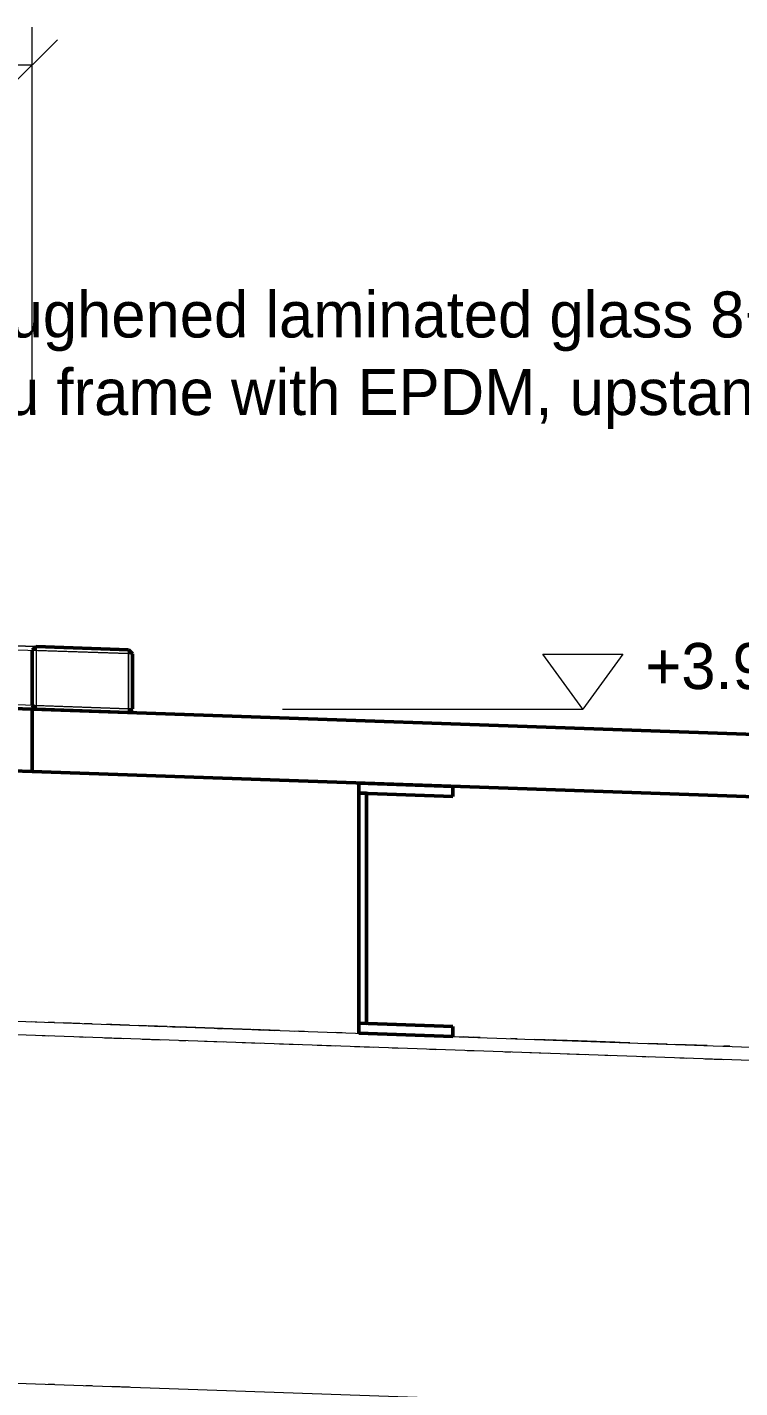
# Model space of a CAD drawing. Header units: metres. Extents: x 10 to 831, y 10 to 584.
# Drawn here: x 314.8 to 343.3, y 449.8 to 504.1 of the extents above; entities that cross this region are included whole.
import ezdxf

# ---------------------------------------------------------------- set-up
doc = ezdxf.new("R2010")
doc.units = ezdxf.units.M
for name, color, linetype, lineweight in [('CUT', 7, 'Continuous', 50), ('DIM', 1, 'Continuous', 13), ('TXT', 7, 'Continuous', 18), ('VIS', 8, 'Continuous', 13)]:
    doc.layers.add(name, color=color, linetype=linetype, lineweight=lineweight)

msp = doc.modelspace()

# ---------------------------------------------------------------- linework, layer by layer
at = {"layer": 'CUT'}
for p, q in [((315, 476.877), (165, 482.127)), ((165, 479.627), (315, 474.377)), ((315.15, 479.372), (315, 479.226)), ((315, 479.226), (315, 477.027)), ((318.85, 479.242), (315.15, 479.372)), ((319, 479.087), (318.85, 479.242)), ((319, 476.887), (319, 479.087)), ((315, 477.027), (315.15, 476.871)), ((315, 476.877), (450, 472.152)), ((315, 474.377), (315, 476.877)), ((315, 474.377), (315, 476.877)), ((315.15, 476.871), (318.85, 476.742)), ((318.85, 476.742), (319, 476.887)), ((450, 469.652), (315, 474.377)), ((331.8, 473.789), (328.05, 473.92)), ((328.05, 473.92), (328.05, 473.52)), ((331.8, 473.389), (331.8, 473.789)), ((328.35, 473.51), (328.05, 473.52)), ((328.05, 473.52), (328.05, 464.32)), ((328.05, 473.52), (331.8, 473.389)), ((328.35, 464.31), (328.35, 473.51)), ((331.8, 464.188), (328.05, 464.32)), ((328.05, 464.32), (328.05, 463.92)), ((328.05, 464.32), (328.35, 464.31)), ((328.05, 463.92), (331.8, 463.789)), ((331.8, 463.789), (331.8, 464.188))]:
    msp.add_line(p, q, dxfattribs=at)
at = {"layer": 'DIM'}
for p, q in [((315, 489.377), (315, 504.127)), ((314, 501.627), (316, 503.627)), ((165, 502.627), (315, 502.627)), ((325, 476.877), (337, 476.877))]:
    msp.add_line(p, q, dxfattribs=at)
msp.add_lwpolyline([(335.4, 479.077), (338.6, 479.077), (337, 476.877), (335.4, 479.077)], dxfattribs=at)
at = {"layer": 'VIS'}
for p, q in [((161.15, 484.611), (318.85, 479.092)), ((315.846, 479.347), (162.902, 484.7)), ((318.85, 476.892), (161.15, 482.411)), ((315, 476.877), (165, 482.127)), ((315, 476.877), (165, 482.127)), ((315, 476.877), (165, 482.127)), ((315, 474.377), (165, 479.627)), ((313.343, 479.435), (315.096, 479.373)), ((315, 479.226), (315.15, 479.372)), ((315, 479.226), (315.15, 479.372)), ((315.15, 479.221), (315, 479.226)), ((315, 477.027), (315, 479.226)), ((315, 479.226), (315, 479.226)), ((315, 477.027), (315, 479.226)), ((315.15, 479.372), (315.15, 479.221)), ((315.15, 479.372), (315.15, 479.372)), ((315.15, 479.372), (318.85, 479.242)), ((318.85, 479.242), (315.15, 479.372)), ((315.15, 479.221), (315.15, 477.021)), ((318.85, 479.092), (315.15, 479.221)), ((318.85, 479.242), (317.098, 479.303)), ((317.348, 479.294), (318.85, 479.242)), ((318.85, 479.242), (319, 479.087)), ((318.85, 479.242), (318.85, 479.092)), ((319, 479.087), (318.85, 479.242)), ((318.85, 479.242), (318.85, 479.242)), ((318.85, 479.242), (319, 479.087)), ((318.85, 479.092), (318.85, 479.242)), ((318.85, 479.242), (318.85, 479.242)), ((319, 479.087), (318.85, 479.242)), ((318.85, 479.092), (319, 479.087)), ((318.85, 479.092), (318.85, 476.892)), ((319, 479.087), (318.85, 479.092)), ((318.85, 476.892), (318.85, 479.092)), ((319, 479.087), (318.925, 479.089)), ((319, 479.087), (319, 479.087)), ((319, 479.087), (319, 476.887)), ((319, 476.887), (319, 479.087)), ((319, 479.087), (319, 476.887)), ((319, 479.087), (319, 479.087)), ((319, 476.887), (319, 479.087)), ((315.15, 476.871), (315, 477.027)), ((315, 477.027), (315.15, 477.021)), ((315, 477.027), (315, 477.027)), ((315, 477.027), (315.15, 476.871)), ((316.5, 476.824), (315, 476.877)), ((315, 476.877), (316.75, 476.816)), ((315, 476.877), (315, 476.877)), ((315, 475.002), (315, 476.877)), ((315, 476.877), (450, 472.152)), ((315, 476.877), (315, 474.377)), ((315, 476.877), (315, 476.877)), ((315, 475.002), (315, 476.877)), ((315, 474.377), (315, 476.877)), ((315.15, 477.021), (315.15, 476.871)), ((315.15, 477.021), (318.85, 476.892)), ((318.85, 476.742), (315.15, 476.871)), ((315.15, 476.871), (315.15, 476.871)), ((318.85, 476.742), (315.15, 476.871)), ((319, 476.887), (318.85, 476.892)), ((318.85, 476.892), (318.85, 476.817)), ((318.85, 476.742), (318.85, 476.892)), ((318.85, 476.892), (319, 476.887)), ((319, 476.887), (318.85, 476.742)), ((319, 476.887), (318.85, 476.742)), ((319, 476.887), (318.925, 476.815)), ((319, 476.887), (319, 476.887)), ((319, 476.887), (319, 476.887)), ((317.501, 476.789), (317.251, 476.798)), ((317.501, 476.789), (317.751, 476.781)), ((318.856, 476.742), (318.606, 476.75)), ((319.399, 476.723), (318.653, 476.749)), ((320.916, 476.669), (318.666, 476.749)), ((319.454, 476.721), (318.708, 476.747)), ((325.504, 476.509), (318.751, 476.745)), ((318.85, 476.742), (318.85, 476.742)), ((318.889, 476.74), (319.139, 476.732)), ((319.221, 476.729), (318.971, 476.738)), ((319, 476.736), (320.246, 476.693)), ((319.002, 476.736), (325.754, 476.5)), ((319.87, 476.707), (319.119, 476.733)), ((319.208, 476.729), (319.959, 476.703)), ((320.53, 476.683), (319.281, 476.727)), ((319.32, 476.726), (319.57, 476.717)), ((319.33, 476.725), (319.58, 476.716)), ((319.357, 476.725), (319.607, 476.716)), ((319.667, 476.714), (319.417, 476.722)), ((319.512, 476.719), (319.762, 476.71)), ((319.842, 476.707), (319.592, 476.716)), ((320.356, 476.689), (319.606, 476.716)), ((319.61, 476.716), (319.86, 476.707)), ((319.652, 476.714), (320.402, 476.688)), ((319.958, 476.703), (320.208, 476.695)), ((320.013, 476.702), (320.263, 476.692)), ((320.395, 476.688), (320.147, 476.697)), ((320.476, 476.685), (320.226, 476.694)), ((321.537, 476.648), (320.287, 476.692)), ((320.389, 476.688), (320.638, 476.68)), ((320.668, 476.678), (320.418, 476.687)), ((320.51, 476.684), (321.258, 476.658)), ((320.842, 476.673), (320.592, 476.681)), ((320.611, 476.681), (320.861, 476.672)), ((321.998, 476.632), (320.752, 476.675)), ((320.94, 476.669), (321.188, 476.66)), ((321.724, 476.641), (320.972, 476.668)), ((321.012, 476.667), (321.262, 476.658)), ((323.357, 476.584), (321.107, 476.663)), ((321.87, 476.636), (321.12, 476.663)), ((321.391, 476.653), (321.142, 476.662)), ((321.943, 476.634), (321.197, 476.66)), ((321.209, 476.659), (321.46, 476.65)), ((321.47, 476.65), (321.22, 476.659)), ((321.476, 476.65), (321.226, 476.659)), ((321.511, 476.649), (321.261, 476.658)), ((321.511, 476.649), (321.761, 476.64)), ((323.029, 476.596), (321.779, 476.639)), ((322.058, 476.63), (321.827, 476.638)), ((321.83, 476.637), (322.58, 476.611)), ((321.856, 476.637), (322.106, 476.628)), ((322.17, 476.626), (321.92, 476.635)), ((321.934, 476.634), (322.182, 476.625)), ((322.011, 476.632), (322.261, 476.623)), ((322.058, 476.63), (322.29, 476.621)), ((322.343, 476.62), (322.093, 476.628)), ((322.885, 476.601), (322.137, 476.627)), ((322.32, 476.62), (324.07, 476.559)), ((322.71, 476.607), (323.46, 476.58)), ((323.01, 476.596), (322.76, 476.605)), ((322.888, 476.601), (323.137, 476.592)), ((323.171, 476.591), (322.921, 476.6)), ((323.001, 476.596), (323.25, 476.588)), ((323.01, 476.596), (323.26, 476.587)), ((323.01, 476.596), (323.26, 476.587)), ((323.343, 476.585), (323.093, 476.593)), ((323.113, 476.593), (323.363, 476.584)), ((323.155, 476.591), (323.905, 476.565)), ((323.934, 476.564), (323.187, 476.59)), ((323.356, 476.585), (323.606, 476.576)), ((323.425, 476.582), (323.674, 476.573)), ((324.226, 476.554), (323.474, 476.58)), ((323.485, 476.58), (324.73, 476.536)), ((323.87, 476.567), (323.62, 476.575)), ((323.88, 476.566), (323.631, 476.575)), ((325.035, 476.526), (323.786, 476.569)), ((324.172, 476.555), (323.922, 476.565)), ((323.955, 476.563), (324.204, 476.554)), ((324.009, 476.562), (324.258, 476.553)), ((325.358, 476.514), (324.107, 476.558)), ((324.114, 476.558), (324.364, 476.549)), ((324.51, 476.544), (324.26, 476.553)), ((325.527, 476.509), (324.278, 476.552)), ((324.356, 476.549), (324.606, 476.54)), ((324.387, 476.548), (324.637, 476.539)), ((324.42, 476.547), (324.668, 476.538)), ((324.441, 476.546), (324.689, 476.538)), ((324.51, 476.544), (324.76, 476.535)), ((324.844, 476.532), (324.594, 476.541)), ((324.875, 476.531), (324.626, 476.54)), ((324.711, 476.537), (324.961, 476.528)), ((324.968, 476.528), (324.719, 476.537)), ((326.486, 476.475), (324.741, 476.536)), ((324.829, 476.532), (325.079, 476.524)), ((325.173, 476.52), (324.923, 476.529)), ((324.994, 476.527), (325.741, 476.501)), ((325.008, 476.526), (325.257, 476.518)), ((325.115, 476.523), (325.365, 476.514)), ((326.429, 476.476), (325.188, 476.52)), ((325.387, 476.513), (325.637, 476.505)), ((326.727, 476.466), (325.476, 476.51)), ((325.844, 476.497), (325.594, 476.506)), ((326.371, 476.479), (325.62, 476.505)), ((328.416, 476.407), (325.666, 476.504)), ((325.924, 476.495), (325.675, 476.503)), ((326.509, 476.474), (325.76, 476.5)), ((325.855, 476.497), (326.106, 476.488)), ((325.911, 476.495), (326.16, 476.486)), ((325.929, 476.494), (326.672, 476.468)), ((326.009, 476.492), (326.259, 476.483)), ((326.858, 476.462), (326.108, 476.488)), ((326.116, 476.488), (326.366, 476.479)), ((326.369, 476.479), (326.12, 476.488)), ((326.212, 476.485), (326.962, 476.458)), ((336.508, 476.124), (326.254, 476.483)), ((326.675, 476.468), (326.425, 476.477)), ((326.504, 476.474), (347.762, 475.73)), ((326.506, 476.474), (326.756, 476.466)), ((327.344, 476.444), (326.594, 476.471)), ((326.657, 476.469), (327.408, 476.442)), ((326.974, 476.457), (326.724, 476.466)), ((326.819, 476.463), (329.069, 476.385)), ((326.886, 476.461), (327.136, 476.452)), ((326.906, 476.46), (327.154, 476.452)), ((327.364, 476.444), (327.115, 476.452)), ((328.026, 476.421), (327.276, 476.447)), ((328.533, 476.403), (327.284, 476.447)), ((327.329, 476.445), (328.079, 476.419)), ((327.355, 476.444), (327.605, 476.436)), ((327.416, 476.442), (328.16, 476.416)), ((327.676, 476.433), (327.425, 476.442)), ((327.486, 476.44), (327.734, 476.431)), ((327.505, 476.439), (327.755, 476.431)), ((328.358, 476.409), (327.608, 476.436)), ((328.371, 476.409), (327.621, 476.435)), ((327.974, 476.423), (327.724, 476.431)), ((328.008, 476.422), (327.758, 476.43)), ((327.952, 476.423), (328.201, 476.414)), ((327.969, 476.423), (329.215, 476.379)), ((329.229, 476.379), (327.978, 476.423)), ((328.008, 476.422), (328.258, 476.413)), ((328.068, 476.419), (328.315, 476.41)), ((328.344, 476.409), (328.094, 476.418)), ((328.36, 476.409), (328.111, 476.418)), ((328.413, 476.408), (328.164, 476.416)), ((328.213, 476.414), (328.463, 476.405)), ((328.355, 476.409), (328.604, 476.4)), ((328.677, 476.398), (328.426, 476.407)), ((328.505, 476.404), (328.754, 476.396)), ((328.618, 476.4), (328.869, 476.391)), ((329.905, 476.355), (328.663, 476.399)), ((328.844, 476.392), (340.032, 476)), ((329.345, 476.375), (329.094, 476.383)), ((329.859, 476.356), (329.108, 476.383)), ((330.476, 476.335), (329.229, 476.379)), ((329.507, 476.369), (329.257, 476.377)), ((329.385, 476.374), (329.635, 476.365)), ((329.391, 476.373), (329.639, 476.365)), ((329.399, 476.373), (329.647, 476.364)), ((329.678, 476.363), (329.428, 476.372)), ((329.708, 476.362), (329.457, 476.37)), ((329.478, 476.37), (330.226, 476.344)), ((329.503, 476.369), (329.753, 476.361)), ((329.507, 476.369), (329.757, 476.36)), ((329.853, 476.357), (329.605, 476.365)), ((329.619, 476.365), (329.87, 476.356)), ((330.371, 476.339), (329.621, 476.365)), ((331.024, 476.316), (329.775, 476.36)), ((329.855, 476.357), (330.104, 476.348)), ((330.246, 476.343), (329.997, 476.352)), ((330.901, 476.32), (330.155, 476.346)), ((330.16, 476.346), (330.911, 476.32)), ((330.214, 476.344), (330.464, 476.336)), ((330.329, 476.34), (331.078, 476.314)), ((330.502, 476.334), (330.752, 476.326)), ((330.845, 476.322), (330.595, 476.331)), ((330.849, 476.322), (330.6, 476.331)), ((331.359, 476.304), (330.609, 476.331)), ((330.62, 476.33), (330.871, 476.322)), ((331.007, 476.317), (330.757, 476.326)), ((332.031, 476.281), (330.781, 476.325)), ((331.059, 476.315), (330.842, 476.322)), ((330.885, 476.321), (331.135, 476.312)), ((330.887, 476.321), (331.135, 476.312)), ((331.209, 476.309), (330.959, 476.318)), ((331.731, 476.291), (330.981, 476.317)), ((331.007, 476.317), (331.257, 476.308)), ((331.059, 476.315), (331.275, 476.307)), ((331.354, 476.304), (331.604, 476.295)), ((331.449, 476.301), (332.198, 476.275)), ((331.501, 476.299), (331.751, 476.291)), ((331.846, 476.287), (331.596, 476.296)), ((331.845, 476.287), (331.596, 476.296)), ((331.61, 476.295), (331.856, 476.287)), ((331.621, 476.295), (331.872, 476.286)), ((332.371, 476.269), (331.621, 476.295)), ((331.714, 476.292), (331.965, 476.283)), ((331.82, 476.288), (333.569, 476.227)), ((331.877, 476.286), (332.125, 476.278)), ((331.884, 476.286), (332.134, 476.277)), ((332.18, 476.275), (331.93, 476.284)), ((331.969, 476.283), (332.219, 476.274)), ((332.859, 476.251), (332.109, 476.278)), ((333.381, 476.234), (332.139, 476.277)), ((335.915, 476.144), (332.166, 476.276)), ((332.473, 476.265), (332.223, 476.274)), ((332.506, 476.264), (332.256, 476.273)), ((333.523, 476.228), (332.274, 476.272)), ((332.353, 476.269), (332.603, 476.26)), ((332.375, 476.269), (332.622, 476.26)), ((332.453, 476.266), (333.699, 476.222)), ((332.71, 476.257), (332.46, 476.265)), ((332.506, 476.264), (332.756, 476.255)), ((333.346, 476.234), (332.595, 476.261)), ((332.892, 476.25), (332.643, 476.259)), ((332.828, 476.253), (333.578, 476.226)), ((333.181, 476.24), (332.931, 476.249)), ((333, 476.247), (333.25, 476.238)), ((333.01, 476.247), (333.257, 476.238)), ((333.339, 476.235), (333.089, 476.243)), ((333.466, 476.231), (333.216, 476.239)), ((335.462, 476.16), (333.218, 476.239)), ((333.472, 476.23), (333.222, 476.239)), ((333.383, 476.234), (333.633, 476.225)), ((334.233, 476.203), (333.483, 476.23)), ((333.58, 476.226), (333.827, 476.218)), ((335.86, 476.146), (333.61, 476.226)), ((333.663, 476.224), (334.413, 476.197)), ((333.715, 476.221), (333.966, 476.213)), ((333.853, 476.217), (334.103, 476.208)), ((333.862, 476.216), (334.11, 476.208)), ((334.183, 476.206), (333.933, 476.214)), ((333.962, 476.213), (334.709, 476.187)), ((333.998, 476.212), (334.248, 476.203)), ((334.334, 476.2), (334.085, 476.209)), ((334.346, 476.2), (334.096, 476.208)), ((334.872, 476.181), (334.122, 476.207)), ((334.124, 476.207), (334.375, 476.199)), ((334.472, 476.195), (334.222, 476.204)), ((334.505, 476.194), (334.255, 476.203)), ((335.529, 476.159), (334.279, 476.202)), ((334.363, 476.199), (334.611, 476.191)), ((334.505, 476.194), (334.755, 476.186)), ((335.38, 476.163), (334.634, 476.19)), ((335.001, 476.177), (334.753, 476.186)), ((334.998, 476.177), (335.247, 476.168)), ((335.329, 476.165), (335.08, 476.174)), ((335.346, 476.164), (335.096, 476.173)), ((335.125, 476.173), (335.375, 476.163)), ((335.216, 476.169), (335.967, 476.143)), ((336.022, 476.141), (335.272, 476.167)), ((335.349, 476.164), (336.093, 476.139)), ((335.357, 476.164), (335.605, 476.155)), ((335.446, 476.161), (336.195, 476.135)), ((335.991, 476.142), (335.743, 476.151)), ((336.004, 476.142), (335.754, 476.151)), ((335.828, 476.148), (336.578, 476.121)), ((335.882, 476.146), (336.132, 476.137)), ((335.955, 476.144), (336.702, 476.117)), ((336.735, 476.116), (335.985, 476.143)), ((335.996, 476.142), (336.246, 476.133)), ((336.004, 476.142), (336.254, 476.133)), ((336.043, 476.14), (336.289, 476.132)), ((336.856, 476.112), (336.112, 476.138)), ((336.872, 476.111), (336.123, 476.138)), ((336.126, 476.138), (336.376, 476.129)), ((336.319, 476.13), (338.069, 476.07)), ((336.352, 476.13), (336.602, 476.12)), ((336.582, 476.121), (336.375, 476.129)), ((336.685, 476.118), (336.435, 476.126)), ((336.823, 476.113), (336.574, 476.121)), ((336.582, 476.121), (336.789, 476.114)), ((336.847, 476.112), (336.597, 476.121)), ((337.371, 476.094), (336.625, 476.12)), ((336.966, 476.108), (336.715, 476.116)), ((336.848, 476.112), (337.096, 476.104)), ((336.938, 476.109), (338.183, 476.065)), ((336.995, 476.107), (337.245, 476.098)), ((337.86, 476.077), (337.111, 476.103)), ((337.127, 476.103), (337.377, 476.094)), ((337.165, 476.101), (337.916, 476.075)), ((337.217, 476.099), (337.467, 476.091)), ((337.503, 476.089), (337.254, 476.098)), ((342.01, 475.932), (337.258, 476.098)), ((337.332, 476.095), (337.58, 476.087)), ((337.381, 476.094), (337.631, 476.085)), ((337.686, 476.082), (337.436, 476.091)), ((337.503, 476.089), (337.753, 476.081)), ((337.818, 476.078), (337.569, 476.087)), ((337.847, 476.077), (337.597, 476.086)), ((339.452, 476.021), (337.707, 476.082)), ((338.52, 476.053), (337.77, 476.08)), ((339.026, 476.036), (337.777, 476.079)), ((337.842, 476.077), (338.091, 476.068)), ((337.853, 476.077), (338.102, 476.068)), ((337.95, 476.073), (338.197, 476.065)), ((339.237, 476.029), (337.986, 476.072)), ((337.995, 476.072), (338.244, 476.063)), ((338.013, 476.072), (338.752, 476.045)), ((338.872, 476.041), (338.123, 476.067)), ((338.328, 476.06), (339.077, 476.034)), ((338.381, 476.058), (338.631, 476.05)), ((338.687, 476.048), (338.437, 476.057)), ((338.446, 476.056), (339.193, 476.03)), ((338.814, 476.043), (338.565, 476.052)), ((339.347, 476.024), (338.597, 476.051)), ((339.361, 476.024), (338.611, 476.051)), ((338.718, 476.046), (339.468, 476.02)), ((338.971, 476.038), (338.721, 476.046)), ((339.003, 476.037), (338.753, 476.045)), ((338.82, 476.043), (339.068, 476.034)), ((338.993, 476.037), (339.243, 476.029)), ((339.003, 476.037), (339.253, 476.028)), ((340.829, 475.972), (339.091, 476.034)), ((339.86, 476.006), (339.113, 476.033)), ((339.847, 476.007), (339.245, 476.028)), ((341.005, 475.966), (339.29, 476.026)), ((339.334, 476.025), (339.582, 476.017)), ((339.443, 476.022), (340.192, 475.995)), ((339.447, 476.021), (340.048, 476)), ((339.532, 476.018), (341.724, 475.942)), ((339.63, 476.014), (339.88, 476.006)), ((339.97, 476.003), (339.72, 476.011)), ((339.88, 476.006), (340.13, 475.997)), ((340.189, 475.995), (339.939, 476.004)), ((340.308, 475.991), (340.059, 476)), ((340.348, 475.99), (340.098, 475.998)), ((340.861, 475.971), (340.111, 475.998)), ((340.873, 475.971), (340.123, 475.997)), ((341.518, 475.949), (340.269, 475.993)), ((340.308, 475.991), (340.555, 475.983)), ((340.328, 475.99), (340.576, 475.981)), ((340.352, 475.99), (340.601, 475.981)), ((340.439, 475.986), (341.186, 475.96)), ((340.476, 475.985), (340.723, 475.976)), ((340.491, 475.985), (340.742, 475.976)), ((340.596, 475.981), (340.845, 475.972)), ((340.63, 475.98), (340.881, 475.971)), ((342.915, 475.899), (340.665, 475.978)), ((340.668, 475.978), (341.919, 475.935)), ((340.719, 475.976), (340.969, 475.968)), ((340.97, 475.968), (340.72, 475.976)), ((341.002, 475.966), (340.752, 475.976)), ((340.779, 475.975), (341.027, 475.966)), ((341.19, 475.96), (340.94, 475.969)), ((341.218, 475.959), (340.968, 475.968)), ((341.739, 475.941), (340.989, 475.967)), ((341.002, 475.966), (341.252, 475.958)), ((341.255, 475.958), (341.005, 475.966)), ((341.303, 475.956), (341.054, 475.965)), ((341.848, 475.937), (341.098, 475.963)), ((342.524, 475.913), (341.275, 475.957)), ((341.319, 475.956), (343.069, 475.894)), ((341.328, 475.956), (342.077, 475.929)), ((341.422, 475.952), (342.668, 475.909)), ((341.49, 475.949), (341.74, 475.941)), ((342.349, 475.919), (341.601, 475.946)), ((342.361, 475.919), (341.612, 475.946)), ((341.631, 475.945), (341.882, 475.936)), ((343.94, 475.864), (341.696, 475.942)), ((341.773, 475.94), (342.021, 475.931)), ((341.795, 475.939), (342.538, 475.913)), ((341.851, 475.937), (342.101, 475.928)), ((342.191, 475.925), (341.941, 475.934)), ((342.299, 475.922), (342.05, 475.93)), ((342.501, 475.914), (342.251, 475.923)), ((342.38, 475.918), (342.629, 475.909)), ((342.447, 475.916), (343.186, 475.89)), ((342.49, 475.915), (342.739, 475.906)), ((342.501, 475.914), (342.751, 475.906)), ((342.849, 475.902), (342.598, 475.911)), ((343.374, 475.884), (342.623, 475.91)), ((342.632, 475.909), (342.883, 475.901)), ((342.964, 475.898), (342.713, 475.907)), ((342.72, 475.907), (342.97, 475.898)), ((344.437, 475.846), (342.721, 475.907)), ((347.512, 475.739), (342.76, 475.905)), ((344.017, 475.861), (342.768, 475.905)), ((343.007, 475.897), (342.813, 475.904)), ((342.814, 475.904), (343.062, 475.894)), ((342.851, 475.902), (343.101, 475.893)), ((342.891, 475.901), (343.138, 475.892)), ((342.93, 475.899), (343.179, 475.89)), ((343.192, 475.89), (342.942, 475.899)), ((344.242, 475.854), (342.99, 475.897)), ((343.007, 475.897), (343.202, 475.889)), ((343.808, 475.868), (343.063, 475.894)), ((343.862, 475.866), (343.111, 475.893)), ((30, 474.352), (450, 459.652)), ((313.881, 474.416), (330.597, 473.831)), ((314.369, 474.399), (315.119, 474.373)), ((314.662, 474.389), (314.912, 474.38)), ((314.84, 474.383), (315.091, 474.374)), ((314.864, 474.382), (315.114, 474.373)), ((315.185, 474.37), (314.971, 474.377)), ((450, 469.652), (315, 474.377)), ((315.849, 474.347), (315.212, 474.37)), ((315.218, 474.369), (315.969, 474.343)), ((345.511, 473.309), (315.25, 474.368)), ((315.514, 474.359), (315.264, 474.368)), ((315.355, 474.365), (316.106, 474.338)), ((315.5, 474.359), (341.26, 473.457)), ((315.514, 474.359), (315.764, 474.35)), ((315.54, 474.358), (316.79, 474.314)), ((315.663, 474.353), (315.913, 474.345)), ((315.841, 474.348), (316.091, 474.339)), ((316.033, 474.341), (316.782, 474.315)), ((316.106, 474.338), (316.355, 474.329)), ((316.369, 474.329), (317.119, 474.303)), ((316.379, 474.329), (317.129, 474.302)), ((316.471, 474.326), (316.721, 474.317)), ((316.664, 474.318), (316.914, 474.309)), ((316.893, 474.31), (316.679, 474.318)), ((317.513, 474.289), (316.764, 474.315)), ((316.841, 474.312), (317.091, 474.303)), ((316.856, 474.312), (317.606, 474.286)), ((316.864, 474.312), (317.114, 474.303)), ((317.013, 474.307), (317.763, 474.28)), ((317.97, 474.273), (317.334, 474.295)), ((317.666, 474.284), (317.916, 474.274)), ((317.72, 474.282), (318.47, 474.255)), ((319.012, 474.236), (318.263, 474.262)), ((318.341, 474.26), (318.592, 474.251)), ((318.356, 474.26), (319.106, 474.233)), ((318.37, 474.259), (319.119, 474.233)), ((318.601, 474.25), (318.387, 474.258)), ((318.512, 474.254), (319.262, 474.228)), ((318.526, 474.254), (366.644, 472.569)), ((318.531, 474.253), (319.281, 474.227)), ((318.865, 474.241), (319.115, 474.233)), ((318.97, 474.238), (319.22, 474.229)), ((319.038, 474.236), (320.287, 474.192)), ((319.167, 474.231), (319.417, 474.222)), ((319.342, 474.225), (319.592, 474.216)), ((319.379, 474.224), (319.629, 474.214)), ((320.092, 474.199), (319.455, 474.221)), ((320.309, 474.191), (319.668, 474.214)), ((319.856, 474.207), (324.107, 474.058)), ((320.168, 474.196), (320.418, 474.187)), ((320.222, 474.194), (320.972, 474.168)), ((320.512, 474.184), (320.262, 474.192)), ((320.365, 474.189), (320.615, 474.18)), ((320.37, 474.189), (321.62, 474.145)), ((320.512, 474.184), (320.761, 474.175)), ((320.842, 474.173), (321.092, 474.163)), ((321.163, 474.161), (320.949, 474.168)), ((321.163, 474.161), (321.024, 474.166)), ((321.03, 474.166), (321.779, 474.139)), ((321.169, 474.161), (321.419, 474.152)), ((322.637, 474.11), (321.577, 474.146)), ((321.6, 474.146), (321.85, 474.137)), ((322.011, 474.132), (321.761, 474.14)), ((321.842, 474.137), (322.093, 474.129)), ((450, 459.117), (30, 473.817)), ((321.88, 474.136), (322.629, 474.11)), ((322.011, 474.132), (322.261, 474.123)), ((322.17, 474.126), (322.42, 474.117)), ((322.365, 474.119), (322.615, 474.11)), ((322.469, 474.115), (322.719, 474.106)), ((322.536, 474.113), (323.786, 474.07)), ((322.724, 474.106), (323.474, 474.08)), ((322.87, 474.101), (323.62, 474.075)), ((322.996, 474.097), (324.741, 474.036)), ((324.01, 474.062), (323.26, 474.087)), ((323.343, 474.085), (323.593, 474.076)), ((323.51, 474.079), (324.26, 474.053)), ((323.671, 474.073), (323.922, 474.065)), ((324.335, 474.05), (323.698, 474.072)), ((324.029, 474.061), (324.778, 474.034)), ((324.344, 474.05), (324.594, 474.041)), ((324.366, 474.049), (324.616, 474.04)), ((324.672, 474.038), (324.923, 474.029)), ((324.743, 474.036), (324.993, 474.027)), ((325.51, 474.009), (324.76, 474.035)), ((324.858, 474.031), (325.608, 474.005)), ((324.87, 474.031), (325.62, 474.005)), ((324.88, 474.031), (325.63, 474.005)), ((324.968, 474.028), (325.218, 474.019)), ((325.009, 474.026), (325.76, 474)), ((325.097, 474.024), (325.347, 474.014)), ((325.226, 474.019), (325.977, 473.993)), ((325.344, 474.014), (325.593, 474.006)), ((325.673, 474.003), (325.924, 473.995)), ((326.881, 473.961), (325.82, 473.998)), ((326.034, 473.99), (327.784, 473.929)), ((327.008, 473.957), (326.259, 473.983)), ((326.358, 473.979), (327.108, 473.953)), ((326.366, 473.979), (326.616, 473.97)), ((326.509, 473.974), (327.259, 473.947)), ((326.527, 473.974), (327.276, 473.947)), ((326.675, 473.968), (326.925, 473.959)), ((326.844, 473.962), (327.094, 473.954)), ((326.867, 473.962), (327.115, 473.952)), ((326.871, 473.962), (327.621, 473.935)), ((327.096, 473.954), (327.346, 473.945)), ((327.484, 473.94), (329.229, 473.879)), ((327.676, 473.933), (328.426, 473.907)), ((327.728, 473.932), (328.479, 473.905)), ((327.844, 473.927), (328.094, 473.918)), ((327.858, 473.927), (328.608, 473.901)), ((327.862, 473.927), (328.111, 473.918)), ((327.866, 473.927), (328.616, 473.9)), ((327.88, 473.926), (328.63, 473.899)), ((329.002, 473.887), (327.942, 473.924)), ((328.05, 473.92), (328.05, 473.92)), ((331.8, 473.789), (328.05, 473.92)), ((328.05, 473.52), (328.05, 473.92)), ((328.05, 473.52), (328.05, 473.72)), ((328.508, 473.904), (328.258, 473.913)), ((328.467, 473.905), (328.717, 473.896)), ((328.508, 473.904), (328.758, 473.895)), ((328.858, 473.892), (329.107, 473.883)), ((328.871, 473.891), (330.121, 473.848)), ((329.025, 473.886), (330.275, 473.842)), ((329.177, 473.88), (329.428, 473.872)), ((329.345, 473.875), (329.595, 473.866)), ((329.358, 473.874), (330.109, 473.848)), ((329.532, 473.868), (331.281, 473.807)), ((330.507, 473.834), (329.757, 473.86)), ((329.867, 473.856), (330.117, 473.848)), ((330.007, 473.851), (330.757, 473.826)), ((330.178, 473.846), (330.429, 473.837)), ((330.23, 473.844), (330.981, 473.817)), ((330.246, 473.843), (330.997, 473.817)), ((330.345, 473.84), (330.595, 473.831)), ((330.351, 473.84), (330.6, 473.831)), ((331.124, 473.812), (330.487, 473.834)), ((330.592, 473.831), (330.842, 473.822)), ((330.859, 473.822), (331.609, 473.796)), ((330.88, 473.821), (331.13, 473.812)), ((331.179, 473.81), (331.43, 473.801)), ((332.006, 473.781), (331.257, 473.808)), ((331.346, 473.805), (331.596, 473.796)), ((331.347, 473.805), (331.596, 473.796)), ((331.371, 473.803), (332.121, 473.778)), ((331.474, 473.8), (333.717, 473.721)), ((331.506, 473.799), (332.256, 473.773)), ((331.8, 473.789), (331.8, 473.789)), ((331.8, 473.389), (331.8, 473.789)), ((331.867, 473.787), (332.117, 473.778)), ((331.891, 473.786), (332.139, 473.777)), ((331.966, 473.783), (332.216, 473.774)), ((332.024, 473.781), (332.774, 473.755)), ((332.18, 473.775), (332.931, 473.749)), ((332.359, 473.769), (333.109, 473.743)), ((333.245, 473.738), (332.609, 473.76)), ((332.732, 473.756), (333.483, 473.73)), ((333.505, 473.729), (332.756, 473.755)), ((332.846, 473.752), (333.096, 473.744)), ((333.006, 473.746), (333.755, 473.721)), ((333.03, 473.745), (334.779, 473.685)), ((333.147, 473.741), (333.395, 473.733)), ((333.372, 473.733), (334.122, 473.707)), ((333.381, 473.733), (334.131, 473.707)), ((333.682, 473.723), (333.933, 473.714)), ((333.836, 473.717), (334.085, 473.709)), ((333.846, 473.717), (334.096, 473.708)), ((333.859, 473.716), (338.111, 473.568)), ((333.868, 473.716), (334.118, 473.707)), ((333.877, 473.716), (335.615, 473.655)), ((334.089, 473.708), (334.339, 473.7)), ((334.14, 473.707), (334.389, 473.698)), ((334.466, 473.696), (334.716, 473.687)), ((334.522, 473.693), (335.272, 473.667)), ((334.683, 473.688), (334.933, 473.679)), ((335.367, 473.664), (334.731, 473.686)), ((335.005, 473.677), (334.755, 473.685)), ((334.832, 473.683), (335.08, 473.674)), ((335.005, 473.677), (335.255, 473.668)), ((335.135, 473.672), (335.383, 473.663)), ((335.234, 473.668), (335.985, 473.643)), ((335.346, 473.665), (335.596, 473.656)), ((335.372, 473.663), (336.123, 473.638)), ((335.684, 473.653), (335.935, 473.644)), ((335.868, 473.647), (336.118, 473.638)), ((335.962, 473.643), (337.707, 473.582)), ((336.088, 473.639), (336.337, 473.63)), ((336.251, 473.633), (337.001, 473.606)), ((336.504, 473.624), (336.254, 473.633)), ((336.346, 473.63), (336.597, 473.621)), ((336.381, 473.629), (337.131, 473.602)), ((336.681, 473.618), (336.498, 473.625)), ((336.504, 473.624), (336.754, 473.615)), ((336.685, 473.618), (336.935, 473.609)), ((337.489, 473.59), (336.852, 473.612)), ((337.021, 473.606), (338.27, 473.562)), ((337.028, 473.606), (338.277, 473.562)), ((337.415, 473.592), (337.232, 473.599)), ((337.321, 473.596), (337.569, 473.587)), ((337.353, 473.595), (339.091, 473.534)), ((337.368, 473.594), (337.618, 473.585)), ((337.372, 473.594), (338.623, 473.55)), ((328.05, 473.52), (328.05, 473.52)), ((328.05, 473.52), (331.8, 473.389)), ((328.35, 473.51), (328.05, 473.52)), ((328.05, 464.32), (328.05, 473.52)), ((328.05, 473.52), (328.05, 473.52)), ((328.35, 473.51), (328.05, 473.52)), ((328.05, 464.32), (328.05, 473.52)), ((331.8, 473.389), (328.05, 473.52)), ((328.35, 473.51), (328.35, 473.51)), ((328.35, 464.31), (328.35, 473.51)), ((328.35, 464.31), (328.35, 473.51)), ((331.8, 473.389), (331.8, 473.589)), ((331.8, 473.389), (331.8, 473.389)), ((337.475, 473.59), (338.721, 473.547)), ((337.736, 473.581), (338.487, 473.555)), ((338.503, 473.554), (337.753, 473.581)), ((337.965, 473.573), (338.215, 473.564)), ((338.149, 473.567), (337.966, 473.573)), ((338.003, 473.572), (338.753, 473.546)), ((338.187, 473.565), (338.437, 473.556)), ((338.316, 473.561), (338.565, 473.552)), ((338.884, 473.541), (338.7, 473.547)), ((338.847, 473.542), (339.097, 473.534)), ((338.861, 473.542), (339.611, 473.516)), ((340.035, 473.5), (338.974, 473.538)), ((339.188, 473.53), (339.438, 473.522)), ((340.002, 473.502), (339.253, 473.528)), ((339.271, 473.528), (339.518, 473.519)), ((339.312, 473.526), (339.561, 473.517)), ((339.368, 473.524), (339.618, 473.515)), ((339.381, 473.524), (340.132, 473.497)), ((339.469, 473.52), (340.217, 473.494)), ((339.503, 473.519), (340.252, 473.493)), ((339.519, 473.519), (340.769, 473.475)), ((339.585, 473.516), (339.834, 473.508)), ((339.847, 473.507), (340.098, 473.499)), ((339.873, 473.506), (340.623, 473.48)), ((340.189, 473.495), (340.439, 473.486)), ((340.238, 473.494), (340.989, 473.467)), ((340.361, 473.489), (341.111, 473.463)), ((340.449, 473.486), (342.195, 473.425)), ((340.464, 473.486), (340.714, 473.477)), ((340.526, 473.483), (342.275, 473.422)), ((341.502, 473.449), (340.752, 473.476)), ((340.805, 473.474), (341.054, 473.465)), ((340.965, 473.468), (349.692, 473.163)), ((341.002, 473.466), (341.751, 473.441)), ((341.19, 473.46), (341.44, 473.452)), ((341.326, 473.455), (342.567, 473.412)), ((341.348, 473.455), (341.598, 473.446)), ((341.369, 473.454), (341.619, 473.445)), ((341.732, 473.441), (341.52, 473.448)), ((341.583, 473.447), (341.833, 473.438)), ((341.801, 473.438), (342.05, 473.43)), ((341.861, 473.437), (342.611, 473.411)), ((341.873, 473.436), (342.623, 473.41)), ((341.952, 473.433), (342.199, 473.425)), ((342.01, 473.432), (345.761, 473.3)), ((342.244, 473.423), (342.492, 473.414)), ((342.255, 473.423), (342.506, 473.414)), ((342.349, 473.42), (342.598, 473.411)), ((342.382, 473.418), (343.132, 473.392)), ((342.518, 473.413), (343.267, 473.387)), ((342.591, 473.411), (342.84, 473.403)), ((342.691, 473.407), (342.942, 473.399)), ((342.74, 473.406), (343.491, 473.38)), ((343.001, 473.397), (342.751, 473.406)), ((342.797, 473.404), (343.046, 473.395)), ((343.001, 473.397), (343.251, 473.388)), ((315.185, 464.37), (314.971, 464.378)), ((315.886, 464.346), (315.636, 464.355)), ((315.387, 463.828), (315.636, 463.82)), ((316.893, 464.31), (316.252, 464.333)), ((317.288, 464.297), (317.073, 464.304)), ((317.385, 464.293), (317.136, 464.302)), ((318.174, 464.265), (317.96, 464.273)), ((318.885, 464.241), (318.135, 464.267)), ((319.882, 464.206), (319.241, 464.229)), ((320.385, 464.188), (319.634, 464.215)), ((319.882, 464.206), (320.095, 464.198)), ((320.705, 464.177), (320.5, 464.185)), ((321.163, 464.161), (320.522, 464.183)), ((320.608, 464.181), (320.746, 464.175)), ((320.608, 464.181), (320.746, 464.175)), ((320.705, 464.177), (320.911, 464.17)), ((321.883, 464.136), (321.134, 464.162)), ((324.842, 464.032), (321.163, 464.161)), ((322.401, 464.118), (322.196, 464.125)), ((322.401, 464.118), (322.607, 464.111)), ((323.383, 464.084), (322.633, 464.11)), ((324.035, 464.06), (323.828, 464.067)), ((324.035, 464.06), (324.242, 464.053)), ((324.882, 464.031), (324.132, 464.057)), ((324.456, 464.046), (324.25, 464.053)), ((324.456, 464.046), (324.661, 464.038)), ((325.276, 464.017), (325.474, 464.01)), ((325.882, 463.996), (325.632, 464.005)), ((327.381, 463.944), (327.131, 463.952)), ((328.05, 464.32), (328.05, 464.32)), ((328.05, 464.32), (328.35, 464.31)), ((331.8, 464.188), (328.05, 464.32)), ((328.05, 464.32), (328.05, 464.32)), ((331.8, 464.188), (328.05, 464.32)), ((328.05, 463.92), (328.05, 464.32)), ((328.35, 464.31), (328.05, 464.32)), ((328.05, 463.92), (328.05, 463.92)), ((331.8, 463.789), (328.05, 463.92)), ((328.88, 463.891), (328.131, 463.917)), ((328.35, 464.31), (328.35, 464.31)), ((330.38, 463.839), (329.63, 463.865)), ((330.193, 463.845), (331.532, 463.798)), ((331.38, 463.803), (331.129, 463.812)), ((331.8, 464.188), (331.8, 464.188)), ((331.8, 463.789), (331.8, 464.188)), ((316.886, 463.775), (317.136, 463.767)), ((317.885, 463.741), (318.635, 463.714)), ((319.385, 463.688), (320.134, 463.662)), ((320.884, 463.636), (321.134, 463.627)), ((321.883, 463.601), (322.633, 463.575)), ((323.383, 463.548), (324.132, 463.522)), ((324.882, 463.496), (325.632, 463.47)), ((326.381, 463.443), (327.131, 463.417)), ((327.881, 463.391), (328.63, 463.365)), ((329.38, 463.339), (329.63, 463.329)), ((330.879, 463.286), (331.129, 463.277)), ((331.8, 463.789), (331.8, 463.789)), ((332.902, 463.75), (331.925, 463.784)), ((332.428, 463.767), (332.233, 463.774)), ((332.879, 463.751), (332.629, 463.76)), ((334.378, 463.699), (334.128, 463.707)), ((336.809, 463.613), (335.051, 463.675)), ((335.877, 463.646), (335.627, 463.655)), ((338.284, 463.562), (336.809, 463.613)), ((337.377, 463.594), (337.127, 463.603)), ((338.876, 463.541), (338.126, 463.567)), ((340.375, 463.489), (339.626, 463.515)), ((341.974, 463.433), (340.683, 463.478)), ((341.875, 463.436), (341.125, 463.463)), ((342.875, 463.401), (342.624, 463.41)), ((332.379, 463.233), (332.629, 463.225)), ((333.878, 463.181), (334.128, 463.173)), ((334.878, 463.146), (335.627, 463.12)), ((336.377, 463.094), (337.127, 463.067)), ((337.876, 463.041), (338.126, 463.033)), ((339.376, 462.988), (339.625, 462.98)), ((340.875, 462.936), (341.125, 462.928)), ((341.875, 462.901), (342.624, 462.875)), ((30, 459.887), (450, 445.187)), ((315.886, 449.88), (315.636, 449.889)), ((317.385, 449.829), (317.136, 449.837)), ((318.885, 449.776), (318.135, 449.802))]:
    msp.add_line(p, q, dxfattribs=at)

# ---------------------------------------------------------------- texts
at = {"layer": 'DIM'}
msp.add_text('+3.938 glass', height=1.84, dxfattribs=at).set_placement((339.5, 477.677))
at = {"layer": 'TXT'}
for s, p in [('toughened laminated glass 8+8 on the purlins,', (312, 491.727)), ('alu frame with EPDM, upstand 50 on the panel edge', (312, 488.627))]:
    msp.add_text(s, height=1.84, dxfattribs=at).set_placement(p)

doc.saveas('drawing.dxf')
